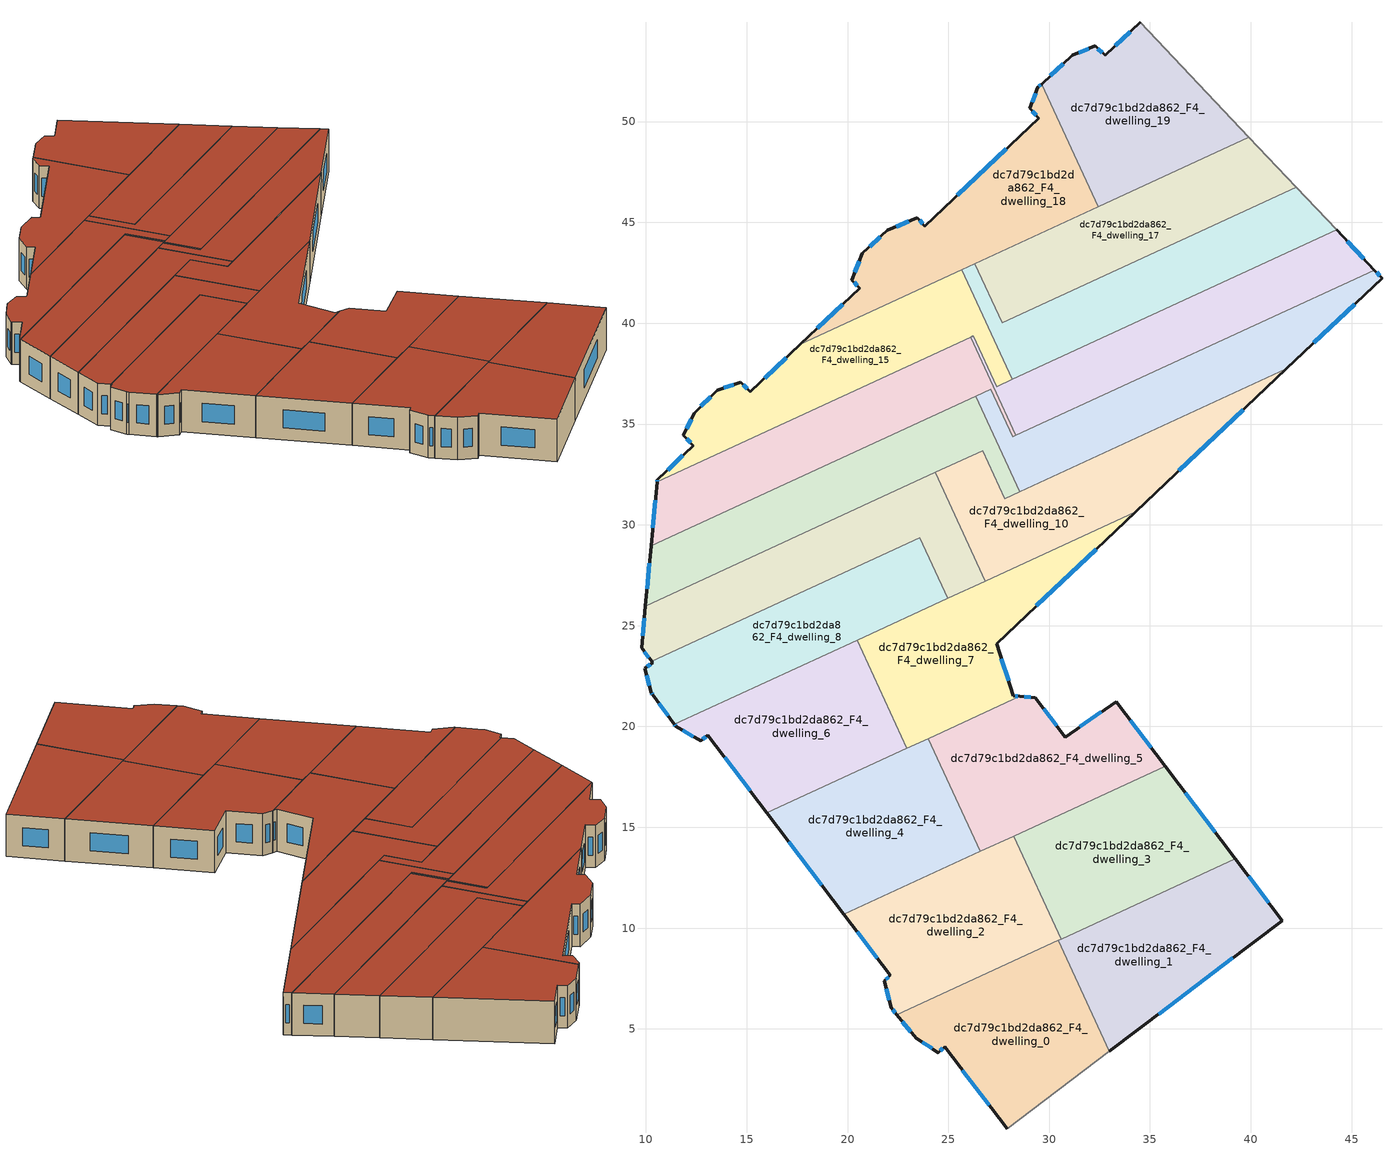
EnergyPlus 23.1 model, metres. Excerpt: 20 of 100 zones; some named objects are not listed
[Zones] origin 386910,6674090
dc7d79c1bd2da862_F4_dwelling_0
 floor to dc7d79c1bd2da862_F3_dwelling_0 (EU_floor_Construction): 30.45,9.39 32.98,3.88 27.91,0.04 24.82,4.12 24.51,3.83 23.4,4.53 22.45,5.7 z12
 wall outside (EU_wall_Construction): 22.45,5.7 23.4,4.53 24.51,3.83 24.82,4.12 27.91,0.04 z12:15
 wall to dc7d79c1bd2da862_F4_dwelling_1 (EU_wall_Construction): 32.98,3.88 30.45,9.39 z12:15
 wall adiabatic (EU_wall_Construction): 27.91,0.04 32.98,3.88 z12:15
 wall to dc7d79c1bd2da862_F4_dwelling_2 (EU_wall_Construction): 30.45,9.39 22.45,5.7 z12:15
 window (EU_Window_Construction): 24.6,3.91 24.73,4.04 / 23.72,4.33 24.19,4.03 / 22.72,5.37 23.13,4.87 / 25.7,2.95 27.03,1.21 z12.86:14.14
 roof outside (EU_roof_Construction): 32.98,3.88 30.45,9.39 22.45,5.7 23.4,4.53 24.51,3.83 24.82,4.12 27.91,0.04 z15
dc7d79c1bd2da862_F4_dwelling_1
 floor to dc7d79c1bd2da862_F3_dwelling_1 (EU_floor_Construction): 39.24,13.44 41.57,10.38 32.98,3.88 30.45,9.39 z12
 wall outside (EU_wall_Construction): 32.98,3.88 41.57,10.38 39.24,13.44 z12:15
 wall to dc7d79c1bd2da862_F4_dwelling_3 (EU_wall_Construction): 39.24,13.44 30.6,9.46 z12:15
 wall to dc7d79c1bd2da862_F4_dwelling_2 (EU_wall_Construction): 30.6,9.45 30.45,9.39 z12:15
 window (EU_Window_Construction): 35.44,5.74 39.11,8.52 / 40.9,11.25 39.9,12.56 z12.86:14.14
 roof outside (EU_roof_Construction): 41.57,10.38 39.24,13.44 30.45,9.39 32.98,3.88 z15
dc7d79c1bd2da862_F4_dwelling_10
 floor to dc7d79c1bd2da862_F3_dwelling_10 (EU_floor_Construction): 41.76,37.73 34.3,30.65 26.84,27.21 24.35,32.6 26.7,33.68 27.8,31.3 z12
 wall outside (EU_wall_Construction): 34.3,30.65 41.76,37.73 z12:15
 wall to dc7d79c1bd2da862_F4_dwelling_9 (EU_wall_Construction): 24.35,32.6 26.84,27.21 z12:15
 wall to dc7d79c1bd2da862_F4_dwelling_11 (EU_wall_Construction): 28.54,31.64 27.8,31.3 26.7,33.68 24.35,32.6 z12:15
 wall to dc7d79c1bd2da862_F4_dwelling_7 (EU_wall_Construction): 26.84,27.21 34.3,30.65 z12:15
 wall to dc7d79c1bd2da862_F4_dwelling_12 (EU_wall_Construction): 41.76,37.73 28.54,31.64 z12:15
 window (EU_Window_Construction): 36.43,32.68 39.63,35.71 z12.86:14.14
 roof outside (EU_roof_Construction): 34.3,30.65 41.76,37.73 27.8,31.3 26.7,33.68 24.35,32.6 26.84,27.21 z15
dc7d79c1bd2da862_F4_dwelling_11
 floor to dc7d79c1bd2da862_F3_dwelling_11 (EU_floor_Construction): 26.36,36.38 28.54,31.64 27.8,31.3 26.7,33.68 9.98,25.97 10.26,28.95 z12
 wall outside (EU_wall_Construction): 10.26,28.95 9.98,25.97 z12:15
 wall to dc7d79c1bd2da862_F4_dwelling_12 (EU_wall_Construction): 28.54,31.64 26.36,36.38 z12:15
 wall to dc7d79c1bd2da862_F4_dwelling_13 (EU_wall_Construction): 26.36,36.38 10.26,28.95 z12:15
 wall to dc7d79c1bd2da862_F4_dwelling_9 (EU_wall_Construction): 9.98,25.97 24.35,32.6 z12:15
 window (EU_Window_Construction): 10.18,28.1 10.06,26.82 z12.86:14.14
 roof outside (EU_roof_Construction): 27.8,31.3 28.54,31.64 26.36,36.38 10.26,28.95 9.98,25.97 26.7,33.68 z15
dc7d79c1bd2da862_F4_dwelling_12
 floor to dc7d79c1bd2da862_F3_dwelling_12 (EU_floor_Construction): 46.13,42.64 46.51,42.24 41.76,37.73 28.54,31.64 26.36,36.38 27.11,36.72 28.2,34.37 z12
 wall outside (EU_wall_Construction): 41.76,37.73 46.51,42.24 46.13,42.64 z12:15
 wall to dc7d79c1bd2da862_F4_dwelling_13 (EU_wall_Construction): 28.35,34.44 28.2,34.37 27.11,36.72 26.36,36.38 z12:15
 wall to dc7d79c1bd2da862_F4_dwelling_14 (EU_wall_Construction): 46.13,42.64 28.35,34.44 z12:15
 window (EU_Window_Construction): 46.4,42.35 46.24,42.52 / 43.12,39.02 45.15,40.95 z12.86:14.14
 roof outside (EU_roof_Construction): 41.76,37.73 46.51,42.24 46.13,42.64 28.2,34.37 27.11,36.72 26.36,36.38 28.54,31.64 z15
dc7d79c1bd2da862_F4_dwelling_13
 floor to dc7d79c1bd2da862_F3_dwelling_13 (EU_floor_Construction): 26.1,39.3 28.35,34.44 28.2,34.37 27.11,36.72 10.26,28.95 10.55,32.14 z12
 wall outside (EU_wall_Construction): 10.55,32.14 10.26,28.95 z12:15
 wall to dc7d79c1bd2da862_F4_dwelling_14 (EU_wall_Construction): 28.35,34.44 26.1,39.3 z12:15
 wall to dc7d79c1bd2da862_F4_dwelling_15 (EU_wall_Construction): 26.1,39.3 10.55,32.14 z12:15
 window (EU_Window_Construction): 10.47,31.23 10.34,29.86 z12.86:14.14
 roof outside (EU_roof_Construction): 28.2,34.37 28.35,34.44 26.1,39.3 10.55,32.14 10.26,28.95 27.11,36.72 z15
dc7d79c1bd2da862_F4_dwelling_14
 floor to dc7d79c1bd2da862_F3_dwelling_14 (EU_floor_Construction): 44.25,44.62 46.13,42.64 28.35,34.44 26.1,39.3 26.25,39.37 27.41,36.86 z12
 wall outside (EU_wall_Construction): 46.13,42.64 44.25,44.62 z12:15
 wall to dc7d79c1bd2da862_F4_dwelling_15 (EU_wall_Construction): 28.17,37.21 27.41,36.86 26.25,39.37 26.11,39.31 z12:15
 wall to dc7d79c1bd2da862_F4_dwelling_16 (EU_wall_Construction): 44.25,44.62 28.17,37.21 z12:15
 window (EU_Window_Construction): 45.59,43.2 44.79,44.06 z12.86:14.14
 roof outside (EU_roof_Construction): 46.13,42.64 44.25,44.62 27.41,36.86 26.25,39.37 26.1,39.3 28.35,34.44 z15
dc7d79c1bd2da862_F4_dwelling_15
 floor to dc7d79c1bd2da862_F3_dwelling_15 (EU_floor_Construction): 25.66,42.65 28.17,37.21 27.41,36.86 26.25,39.37 10.55,32.14 10.56,32.24 12.35,33.93 11.89,34.42 11.86,34.44 12.4,35.54 13.54,36.68 14.69,37.07 15.17,36.6 17.66,38.97 z12
 wall outside (EU_wall_Construction): 17.66,38.97 15.17,36.6 14.69,37.07 13.54,36.68 12.4,35.54 11.86,34.44 11.89,34.42 12.35,33.93 10.56,32.24 10.55,32.14 z12:15
 wall to dc7d79c1bd2da862_F4_dwelling_16 (EU_wall_Construction): 28.17,37.21 25.66,42.65 z12:15
 wall to dc7d79c1bd2da862_F4_dwelling_18 (EU_wall_Construction): 25.66,42.65 17.66,38.97 z12:15
 window (EU_Window_Construction): 10.56,32.21 10.56,32.17 / 11.84,33.45 11.07,32.72 / 12.02,34.28 12.22,34.07 / 12.25,35.23 12.02,34.76 / 13.22,36.36 12.73,35.87 / 14.36,36.96 13.87,36.79 / 15.04,36.74 14.83,36.94 / 16.95,38.29 15.88,37.28 z12.86:14.14
 roof outside (EU_roof_Construction): 27.41,36.86 28.17,37.21 25.66,42.65 17.66,38.97 15.17,36.6 14.69,37.07 13.54,36.68 12.4,35.54 11.86,34.44 11.89,34.42 12.35,33.93 10.56,32.24 10.55,32.14 26.25,39.37 z15
dc7d79c1bd2da862_F4_dwelling_16
 floor to dc7d79c1bd2da862_F3_dwelling_16 (EU_floor_Construction): 42.25,46.75 44.25,44.62 28.17,37.21 25.66,42.65 26.32,42.96 27.67,40.03 z12
 wall to dc7d79c1bd2da862_F4_dwelling_17 (EU_wall_Construction): 42.25,46.75 27.67,40.03 26.32,42.96 z12:15
 wall adiabatic (EU_wall_Construction): 44.25,44.62 42.25,46.75 z12:15
 wall to dc7d79c1bd2da862_F4_dwelling_18 (EU_wall_Construction): 26.32,42.96 25.66,42.65 z12:15
 roof outside (EU_roof_Construction): 44.25,44.62 42.25,46.75 27.67,40.03 26.32,42.96 25.66,42.65 28.17,37.21 z15
dc7d79c1bd2da862_F4_dwelling_17
 floor to dc7d79c1bd2da862_F3_dwelling_17 (EU_floor_Construction): 39.91,49.22 42.25,46.75 27.67,40.03 26.32,42.96 z12
 wall adiabatic (EU_wall_Construction): 42.25,46.75 39.91,49.22 z12:15
 wall to dc7d79c1bd2da862_F4_dwelling_19 (EU_wall_Construction): 39.91,49.22 32.43,45.77 z12:15
 wall to dc7d79c1bd2da862_F4_dwelling_18 (EU_wall_Construction): 32.43,45.77 26.32,42.96 z12:15
 roof outside (EU_roof_Construction): 42.25,46.75 39.91,49.22 26.32,42.96 27.67,40.03 z15
dc7d79c1bd2da862_F4_dwelling_18
 floor to dc7d79c1bd2da862_F3_dwelling_18 (EU_floor_Construction): 29.62,51.86 32.43,45.77 17.66,38.97 20.59,41.75 20.22,42.14 20.74,43.46 21.98,44.62 23.47,45.23 23.83,44.82 29.49,50.18 29.03,50.66 29.44,51.69 z12
 wall outside (EU_wall_Construction): 29.62,51.86 29.44,51.69 29.03,50.66 29.49,50.18 23.83,44.82 23.47,45.23 21.98,44.62 20.74,43.46 20.22,42.14 20.59,41.75 17.66,38.97 z12:15
 wall to dc7d79c1bd2da862_F4_dwelling_19 (EU_wall_Construction): 32.43,45.77 29.62,51.86 z12:15
 window (EU_Window_Construction): 27.88,48.65 25.45,46.35 / 29.16,50.52 29.36,50.32 / 29.33,51.4 29.15,50.96 / 29.57,51.81 29.49,51.74 / 19.76,40.95 18.5,39.76 / 20.33,42.03 20.49,41.86 / 20.59,43.08 20.37,42.52 / 21.63,44.29 21.09,43.79 / 23.04,45.05 22.41,44.79 / 23.73,44.93 23.57,45.11 z12.86:14.14
 roof outside (EU_roof_Construction): 32.43,45.77 29.62,51.86 29.44,51.69 29.03,50.66 29.49,50.18 23.83,44.82 23.47,45.23 21.98,44.62 20.74,43.46 20.22,42.14 20.59,41.75 17.66,38.97 z15
dc7d79c1bd2da862_F4_dwelling_19
 floor to dc7d79c1bd2da862_F3_dwelling_19 (EU_floor_Construction): 34.51,54.93 39.91,49.22 32.43,45.77 29.62,51.86 31.14,53.29 32.28,53.75 32.77,53.29 z12
 wall outside (EU_wall_Construction): 34.51,54.93 32.77,53.29 32.28,53.75 31.14,53.29 29.62,51.86 z12:15
 wall adiabatic (EU_wall_Construction): 39.91,49.22 34.51,54.93 z12:15
 window (EU_Window_Construction): 32.63,53.42 32.42,53.62 / 34.01,54.46 33.27,53.76 / 30.71,52.88 30.06,52.27 / 31.96,53.62 31.46,53.42 z12.86:14.14
 roof outside (EU_roof_Construction): 39.91,49.22 34.51,54.93 32.77,53.29 32.28,53.75 31.14,53.29 29.62,51.86 32.43,45.77 z15
dc7d79c1bd2da862_F4_dwelling_2
 floor to dc7d79c1bd2da862_F3_dwelling_2 (EU_floor_Construction): 28.24,14.57 30.6,9.46 22.45,5.7 22.17,6.04 21.82,7.39 22.13,7.65 19.82,10.69 z12
 wall outside (EU_wall_Construction): 19.82,10.69 22.13,7.65 21.82,7.39 22.17,6.04 22.45,5.7 z12:15
 wall to dc7d79c1bd2da862_F4_dwelling_3 (EU_wall_Construction): 30.6,9.46 28.24,14.57 z12:15
 wall to dc7d79c1bd2da862_F4_dwelling_4 (EU_wall_Construction): 26.58,13.8 19.82,10.69 z12:15
 wall to dc7d79c1bd2da862_F4_dwelling_5 (EU_wall_Construction): 28.24,14.57 26.58,13.8 z12:15
 window (EU_Window_Construction): 22.04,7.57 21.91,7.46 / 20.48,9.82 21.47,8.52 / 22.25,5.95 22.37,5.8 / 21.92,7 22.07,6.43 z12.86:14.14
 roof outside (EU_roof_Construction): 30.6,9.46 28.24,14.57 19.82,10.69 22.13,7.65 21.82,7.39 22.17,6.04 22.45,5.7 z15
dc7d79c1bd2da862_F4_dwelling_3
 floor to dc7d79c1bd2da862_F3_dwelling_3 (EU_floor_Construction): 35.75,18.03 39.24,13.44 30.6,9.46 28.24,14.57 z12
 wall outside (EU_wall_Construction): 39.24,13.44 35.75,18.03 z12:15
 wall to dc7d79c1bd2da862_F4_dwelling_5 (EU_wall_Construction): 35.75,18.03 28.24,14.57 z12:15
 window (EU_Window_Construction): 38.24,14.75 36.75,16.72 z12.86:14.14
 roof outside (EU_roof_Construction): 39.24,13.44 35.75,18.03 28.24,14.57 30.6,9.46 z15
dc7d79c1bd2da862_F4_dwelling_4
 floor to dc7d79c1bd2da862_F3_dwelling_4 (EU_floor_Construction): 24,19.39 26.58,13.8 19.82,10.69 16.01,15.71 z12
 wall outside (EU_wall_Construction): 16.01,15.71 19.82,10.69 z12:15
 wall to dc7d79c1bd2da862_F4_dwelling_5 (EU_wall_Construction): 26.58,13.8 24,19.39 z12:15
 wall to dc7d79c1bd2da862_F4_dwelling_6 (EU_wall_Construction): 22.95,18.91 16.01,15.71 z12:15
 wall to dc7d79c1bd2da862_F4_dwelling_7 (EU_wall_Construction): 24,19.39 22.95,18.91 z12:15
 window (EU_Window_Construction): 17.1,14.28 18.73,12.12 z12.86:14.14
 roof outside (EU_roof_Construction): 26.58,13.8 24,19.39 16.01,15.71 19.82,10.69 z15
dc7d79c1bd2da862_F4_dwelling_5
 floor to dc7d79c1bd2da862_F3_dwelling_5 (EU_floor_Construction): 33.32,21.22 35.75,18.03 26.58,13.8 24,19.39 28.55,21.49 29.32,21.42 30.79,19.48 z12
 wall outside (EU_wall_Construction): 35.75,18.03 33.32,21.22 30.79,19.48 29.32,21.42 28.55,21.49 z12:15
 wall to dc7d79c1bd2da862_F4_dwelling_7 (EU_wall_Construction): 28.55,21.49 24,19.39 z12:15
 window (EU_Window_Construction): 30.37,20.03 29.74,20.87 / 32.59,20.72 31.51,19.98 / 35.05,18.94 34.01,20.31 / 29.1,21.44 28.77,21.47 z12.86:14.14
 roof outside (EU_roof_Construction): 35.75,18.03 33.32,21.22 30.79,19.48 29.32,21.42 28.55,21.49 24,19.39 26.58,13.8 z15
dc7d79c1bd2da862_F4_dwelling_6
 floor to dc7d79c1bd2da862_F3_dwelling_6 (EU_floor_Construction): 20.47,24.28 22.95,18.91 16.01,15.71 13.07,19.58 12.71,19.29 11.49,20.01 11.42,20.11 z12
 wall outside (EU_wall_Construction): 11.42,20.11 11.49,20.01 12.71,19.29 13.07,19.58 16.01,15.71 z12:15
 wall to dc7d79c1bd2da862_F4_dwelling_7 (EU_wall_Construction): 22.95,18.91 20.47,24.28 z12:15
 wall to dc7d79c1bd2da862_F4_dwelling_8 (EU_wall_Construction): 20.47,24.28 11.42,20.11 z12:15
 window (EU_Window_Construction): 13.91,18.47 15.17,16.82 / 12.81,19.38 12.97,19.5 / 11.84,19.81 12.36,19.5 / 11.44,20.08 11.47,20.04 z12.86:14.14
 roof outside (EU_roof_Construction): 22.95,18.91 20.47,24.28 11.42,20.11 11.49,20.01 12.71,19.29 13.07,19.58 16.01,15.71 z15
dc7d79c1bd2da862_F4_dwelling_7
 floor to dc7d79c1bd2da862_F3_dwelling_7 (EU_floor_Construction): 34.3,30.65 27.4,24.11 28.22,21.52 28.55,21.49 22.95,18.91 20.47,24.28 z12
 wall outside (EU_wall_Construction): 28.55,21.49 28.22,21.52 27.4,24.11 34.3,30.65 z12:15
 wall to dc7d79c1bd2da862_F4_dwelling_9 (EU_wall_Construction): 26.84,27.21 24.98,26.36 z12:15
 wall to dc7d79c1bd2da862_F4_dwelling_8 (EU_wall_Construction): 24.98,26.36 20.47,24.28 z12:15
 window (EU_Window_Construction): 27.98,22.26 27.64,23.37 / 28.45,21.5 28.31,21.51 / 29.37,25.98 32.33,28.78 z12.86:14.14
 roof outside (EU_roof_Construction): 28.55,21.49 28.22,21.52 27.4,24.11 34.3,30.65 20.47,24.28 22.95,18.91 z15
dc7d79c1bd2da862_F4_dwelling_8
 floor to dc7d79c1bd2da862_F3_dwelling_8 (EU_floor_Construction): 23.59,29.36 24.98,26.36 11.42,20.11 10.34,21.58 10.26,21.68 9.95,22.88 10.34,23.17 10.29,23.23 z12
 wall outside (EU_wall_Construction): 10.29,23.23 10.34,23.17 9.95,22.88 10.26,21.68 10.34,21.58 11.42,20.11 z12:15
 wall to dc7d79c1bd2da862_F4_dwelling_9 (EU_wall_Construction): 24.98,26.36 23.59,29.36 10.29,23.23 z12:15
 window (EU_Window_Construction): 10.65,21.16 11.11,20.53 / 10.28,21.65 10.32,21.6 / 10.04,22.54 10.17,22.02 / 10.23,23.09 10.06,22.96 z12.86:14.14
 roof outside (EU_roof_Construction): 24.98,26.36 23.59,29.36 10.29,23.23 10.34,23.17 9.95,22.88 10.26,21.68 10.34,21.58 11.42,20.11 z15
dc7d79c1bd2da862_F4_dwelling_9
 floor to dc7d79c1bd2da862_F3_dwelling_9 (EU_floor_Construction): 24.35,32.6 26.84,27.21 24.98,26.36 23.59,29.36 10.29,23.23 9.78,23.9 9.98,25.97 z12
 wall outside (EU_wall_Construction): 9.98,25.97 9.78,23.9 10.29,23.23 z12:15
 window (EU_Window_Construction): 9.93,23.71 10.15,23.42 / 9.92,25.38 9.84,24.49 z12.86:14.14
 roof outside (EU_roof_Construction): 24.98,26.36 26.84,27.21 24.35,32.6 9.98,25.97 9.78,23.9 10.29,23.23 23.59,29.36 z15
[Building]
EU S2 Campaign: North Axis=0; Terrain=City; Solar Distribution=FullExterior
[Site:Location]
Helsinki-Vantaa.AP: Latitude=60.317; Longitude=24.963; Time Zone=2; Elevation=54.6
[SizingPeriod:WeatherFileDays]
AnnualSizingPeriod: Begin Month=1; Begin Day of Month=1; End Month=12; End Day of Month=31; Day of Week for Start Day=Monday; Use Weather File Daylight Saving Period=No; Use Weather File Rain and Snow Indicators=No
[MATERIAL]
EU_InternalMass_Material: Roughness=MediumRough; Thickness=0.1; Conductivity=1; Density=1800; Specific Heat=900; Thermal Absorptance=0.9; Solar Absorptance=0.7; Visible Absorptance=0.7
[MATERIAL:NOMASS] Roughness=MediumRough; Thermal Absorptance=0.9; Solar Absorptance=0.7; Visible Absorptance=0.7
Name | Thermal Resistance
EU_wall_NoMass | 1.10183
EU_roof_NoMass; EU_floor_NoMass | 1.70606
[WINDOWMATERIAL:SIMPLEGLAZINGSYSTEM]
EU_Window_SimpleGlazing: UFactor=3.11035; Solar Heat Gain Coefficient=0.8; Visible Transmittance=0.8
[CONSTRUCTION]
EU_wall_Construction: EU_wall_NoMass
EU_roof_Construction: EU_roof_NoMass
EU_floor_Construction: EU_floor_NoMass
EU_Window_Construction: EU_Window_SimpleGlazing
EU_InternalMass_Construction: EU_InternalMass_Material
[ZONE] Type=1; Multiplier=1; Ceiling Height=autocalculate; Floor Area=autocalculate; Part of Total Floor Area=Yes
Name | Volume
dc7d79c1bd2da862_F4_dwelling_0 | 150.114
dc7d79c1bd2da862_F4_dwelling_1; dc7d79c1bd2da862_F4_dwelling_17 | 150.111
dc7d79c1bd2da862_F4_dwelling_10 | 150.122
dc7d79c1bd2da862_F4_dwelling_11 | 150.123
dc7d79c1bd2da862_F4_dwelling_12; dc7d79c1bd2da862_F4_dwelling_13 | 150.102
dc7d79c1bd2da862_F4_dwelling_14 | 150.091
dc7d79c1bd2da862_F4_dwelling_15; dc7d79c1bd2da862_F4_dwelling_6 | 150.089
dc7d79c1bd2da862_F4_dwelling_16 | 150.106
dc7d79c1bd2da862_F4_dwelling_18 | 150.105
dc7d79c1bd2da862_F4_dwelling_19; dc7d79c1bd2da862_F4_dwelling_7 | 150.094
dc7d79c1bd2da862_F4_dwelling_2; dc7d79c1bd2da862_F4_dwelling_3 | 150.1
dc7d79c1bd2da862_F4_dwelling_4 | 150.09
dc7d79c1bd2da862_F4_dwelling_5 | 150.098
dc7d79c1bd2da862_F4_dwelling_8 | 150.116
dc7d79c1bd2da862_F4_dwelling_9 | 150.109
[INTERNALMASS] Construction=EU_InternalMass_Construction
Name | Zone or ZoneList | Surface Area
dc7d79c1bd2da862_F4_dwelling_0_EU_InternalMass | dc7d79c1bd2da862_F4_dwelling_0 | 50.0389
dc7d79c1bd2da862_F4_dwelling_1_EU_InternalMass | dc7d79c1bd2da862_F4_dwelling_1 | 50.0379
dc7d79c1bd2da862_F4_dwelling_2_EU_InternalMass | dc7d79c1bd2da862_F4_dwelling_2 | 50.0338
dc7d79c1bd2da862_F4_dwelling_3_EU_InternalMass | dc7d79c1bd2da862_F4_dwelling_3 | 50.032
dc7d79c1bd2da862_F4_dwelling_4_EU_InternalMass | dc7d79c1bd2da862_F4_dwelling_4 | 50.0313
dc7d79c1bd2da862_F4_dwelling_5_EU_InternalMass | dc7d79c1bd2da862_F4_dwelling_5 | 50.0334
dc7d79c1bd2da862_F4_dwelling_6_EU_InternalMass | dc7d79c1bd2da862_F4_dwelling_6 | 50.0316
dc7d79c1bd2da862_F4_dwelling_7_EU_InternalMass | dc7d79c1bd2da862_F4_dwelling_7 | 50.0327
dc7d79c1bd2da862_F4_dwelling_8_EU_InternalMass | dc7d79c1bd2da862_F4_dwelling_8 | 50.039
dc7d79c1bd2da862_F4_dwelling_9_EU_InternalMass | dc7d79c1bd2da862_F4_dwelling_9 | 50.0365
dc7d79c1bd2da862_F4_dwelling_10_EU_InternalMass | dc7d79c1bd2da862_F4_dwelling_10 | 50.0425
dc7d79c1bd2da862_F4_dwelling_11_EU_InternalMass | dc7d79c1bd2da862_F4_dwelling_11 | 50.0416
dc7d79c1bd2da862_F4_dwelling_12_EU_InternalMass | dc7d79c1bd2da862_F4_dwelling_12 | 50.0332
dc7d79c1bd2da862_F4_dwelling_13_EU_InternalMass | dc7d79c1bd2da862_F4_dwelling_13 | 50.0348
dc7d79c1bd2da862_F4_dwelling_14_EU_InternalMass | dc7d79c1bd2da862_F4_dwelling_14 | 50.0298
dc7d79c1bd2da862_F4_dwelling_15_EU_InternalMass | dc7d79c1bd2da862_F4_dwelling_15 | 50.0297
dc7d79c1bd2da862_F4_dwelling_16_EU_InternalMass | dc7d79c1bd2da862_F4_dwelling_16 | 50.0357
dc7d79c1bd2da862_F4_dwelling_17_EU_InternalMass | dc7d79c1bd2da862_F4_dwelling_17 | 50.0366
dc7d79c1bd2da862_F4_dwelling_18_EU_InternalMass | dc7d79c1bd2da862_F4_dwelling_18 | 50.0342
dc7d79c1bd2da862_F4_dwelling_19_EU_InternalMass | dc7d79c1bd2da862_F4_dwelling_19 | 50.0302
[OTHEREQUIPMENT] Fuel Type=Electricity; Design Level Calculation Method=Watts/Area; Power per Zone Floor Area=1; Fraction Latent=0; Fraction Radiant=0; Fraction Lost=0; Carbon Dioxide Generation Rate=0; EndUse Subcategory=EU_Step8_InternalGains
Name | Zone or ZoneList or Space or SpaceList | Schedule
EU_Step8_InternalGain_dc7d79c1bd2da862_F4_dwelling_0_f000 | dc7d79c1bd2da862_F4_dwelling_0 | EU_Step8_GainSchedule_dc7d79c1bd2da862_F4_dwelling_0_f000
EU_Step8_InternalGain_dc7d79c1bd2da862_F4_dwelling_1_f000 | dc7d79c1bd2da862_F4_dwelling_1 | EU_Step8_GainSchedule_dc7d79c1bd2da862_F4_dwelling_1_f000
EU_Step8_InternalGain_dc7d79c1bd2da862_F4_dwelling_2_f000 | dc7d79c1bd2da862_F4_dwelling_2 | EU_Step8_GainSchedule_dc7d79c1bd2da862_F4_dwelling_2_f000
EU_Step8_InternalGain_dc7d79c1bd2da862_F4_dwelling_3_f000 | dc7d79c1bd2da862_F4_dwelling_3 | EU_Step8_GainSchedule_dc7d79c1bd2da862_F4_dwelling_3_f000
EU_Step8_InternalGain_dc7d79c1bd2da862_F4_dwelling_4_f000 | dc7d79c1bd2da862_F4_dwelling_4 | EU_Step8_GainSchedule_dc7d79c1bd2da862_F4_dwelling_4_f000
EU_Step8_InternalGain_dc7d79c1bd2da862_F4_dwelling_5_f000 | dc7d79c1bd2da862_F4_dwelling_5 | EU_Step8_GainSchedule_dc7d79c1bd2da862_F4_dwelling_5_f000
EU_Step8_InternalGain_dc7d79c1bd2da862_F4_dwelling_6_f000 | dc7d79c1bd2da862_F4_dwelling_6 | EU_Step8_GainSchedule_dc7d79c1bd2da862_F4_dwelling_6_f000
EU_Step8_InternalGain_dc7d79c1bd2da862_F4_dwelling_7_f000 | dc7d79c1bd2da862_F4_dwelling_7 | EU_Step8_GainSchedule_dc7d79c1bd2da862_F4_dwelling_7_f000
EU_Step8_InternalGain_dc7d79c1bd2da862_F4_dwelling_8_f000 | dc7d79c1bd2da862_F4_dwelling_8 | EU_Step8_GainSchedule_dc7d79c1bd2da862_F4_dwelling_8_f000
EU_Step8_InternalGain_dc7d79c1bd2da862_F4_dwelling_9_f000 | dc7d79c1bd2da862_F4_dwelling_9 | EU_Step8_GainSchedule_dc7d79c1bd2da862_F4_dwelling_9_f000
EU_Step8_InternalGain_dc7d79c1bd2da862_F4_dwelling_10_f000 | dc7d79c1bd2da862_F4_dwelling_10 | EU_Step8_GainSchedule_dc7d79c1bd2da862_F4_dwelling_10_f000
EU_Step8_InternalGain_dc7d79c1bd2da862_F4_dwelling_11_f000 | dc7d79c1bd2da862_F4_dwelling_11 | EU_Step8_GainSchedule_dc7d79c1bd2da862_F4_dwelling_11_f000
EU_Step8_InternalGain_dc7d79c1bd2da862_F4_dwelling_12_f000 | dc7d79c1bd2da862_F4_dwelling_12 | EU_Step8_GainSchedule_dc7d79c1bd2da862_F4_dwelling_12_f000
EU_Step8_InternalGain_dc7d79c1bd2da862_F4_dwelling_13_f000 | dc7d79c1bd2da862_F4_dwelling_13 | EU_Step8_GainSchedule_dc7d79c1bd2da862_F4_dwelling_13_f000
EU_Step8_InternalGain_dc7d79c1bd2da862_F4_dwelling_14_f000 | dc7d79c1bd2da862_F4_dwelling_14 | EU_Step8_GainSchedule_dc7d79c1bd2da862_F4_dwelling_14_f000
EU_Step8_InternalGain_dc7d79c1bd2da862_F4_dwelling_15_f000 | dc7d79c1bd2da862_F4_dwelling_15 | EU_Step8_GainSchedule_dc7d79c1bd2da862_F4_dwelling_15_f000
EU_Step8_InternalGain_dc7d79c1bd2da862_F4_dwelling_16_f000 | dc7d79c1bd2da862_F4_dwelling_16 | EU_Step8_GainSchedule_dc7d79c1bd2da862_F4_dwelling_16_f000
EU_Step8_InternalGain_dc7d79c1bd2da862_F4_dwelling_17_f000 | dc7d79c1bd2da862_F4_dwelling_17 | EU_Step8_GainSchedule_dc7d79c1bd2da862_F4_dwelling_17_f000
EU_Step8_InternalGain_dc7d79c1bd2da862_F4_dwelling_18_f000 | dc7d79c1bd2da862_F4_dwelling_18 | EU_Step8_GainSchedule_dc7d79c1bd2da862_F4_dwelling_18_f000
EU_Step8_InternalGain_dc7d79c1bd2da862_F4_dwelling_19_f000 | dc7d79c1bd2da862_F4_dwelling_19 | EU_Step8_GainSchedule_dc7d79c1bd2da862_F4_dwelling_19_f000
[ZONEVENTILATION:DESIGNFLOWRATE] Schedule=EU_AlwaysOn; Design Flow Rate Calculation Method=AirChanges/Hour; Air Changes per Hour=0.756316; Ventilation Type=Natural; Fan Pressure Rise=0; Fan Total Efficiency=1; Constant Term Coefficient=1; Temperature Term Coefficient=0; Velocity Term Coefficient=0; Velocity Squared Term Coefficient=0; Minimum Indoor Temperature=-100; Maximum Indoor Temperature=100; Delta Temperature=-100; Minimum Outdoor Temperature=-100; Maximum Outdoor Temperature=100; Maximum Wind Speed=40
Name | Zone or ZoneList or Space or SpaceList
EU_ConstantAir_dc7d79c1bd2da862_F4_dwelling_0 | dc7d79c1bd2da862_F4_dwelling_0
EU_ConstantAir_dc7d79c1bd2da862_F4_dwelling_1 | dc7d79c1bd2da862_F4_dwelling_1
EU_ConstantAir_dc7d79c1bd2da862_F4_dwelling_2 | dc7d79c1bd2da862_F4_dwelling_2
EU_ConstantAir_dc7d79c1bd2da862_F4_dwelling_3 | dc7d79c1bd2da862_F4_dwelling_3
EU_ConstantAir_dc7d79c1bd2da862_F4_dwelling_4 | dc7d79c1bd2da862_F4_dwelling_4
EU_ConstantAir_dc7d79c1bd2da862_F4_dwelling_5 | dc7d79c1bd2da862_F4_dwelling_5
EU_ConstantAir_dc7d79c1bd2da862_F4_dwelling_6 | dc7d79c1bd2da862_F4_dwelling_6
EU_ConstantAir_dc7d79c1bd2da862_F4_dwelling_7 | dc7d79c1bd2da862_F4_dwelling_7
EU_ConstantAir_dc7d79c1bd2da862_F4_dwelling_8 | dc7d79c1bd2da862_F4_dwelling_8
EU_ConstantAir_dc7d79c1bd2da862_F4_dwelling_9 | dc7d79c1bd2da862_F4_dwelling_9
EU_ConstantAir_dc7d79c1bd2da862_F4_dwelling_10 | dc7d79c1bd2da862_F4_dwelling_10
EU_ConstantAir_dc7d79c1bd2da862_F4_dwelling_11 | dc7d79c1bd2da862_F4_dwelling_11
EU_ConstantAir_dc7d79c1bd2da862_F4_dwelling_12 | dc7d79c1bd2da862_F4_dwelling_12
EU_ConstantAir_dc7d79c1bd2da862_F4_dwelling_13 | dc7d79c1bd2da862_F4_dwelling_13
EU_ConstantAir_dc7d79c1bd2da862_F4_dwelling_14 | dc7d79c1bd2da862_F4_dwelling_14
EU_ConstantAir_dc7d79c1bd2da862_F4_dwelling_15 | dc7d79c1bd2da862_F4_dwelling_15
EU_ConstantAir_dc7d79c1bd2da862_F4_dwelling_16 | dc7d79c1bd2da862_F4_dwelling_16
EU_ConstantAir_dc7d79c1bd2da862_F4_dwelling_17 | dc7d79c1bd2da862_F4_dwelling_17
EU_ConstantAir_dc7d79c1bd2da862_F4_dwelling_18 | dc7d79c1bd2da862_F4_dwelling_18
EU_ConstantAir_dc7d79c1bd2da862_F4_dwelling_19 | dc7d79c1bd2da862_F4_dwelling_19
[HVACTEMPLATE:ZONE:IDEALLOADSAIRSYSTEM] System Availability Schedule=EU_AlwaysOn; Maximum Heating Supply Air Temperature=50; Minimum Cooling Supply Air Temperature=13; Maximum Heating Supply Air Humidity Ratio=0.0156; Minimum Cooling Supply Air Humidity Ratio=0.0077; Heating Limit=NoLimit; Cooling Limit=NoLimit; Heating Availability Schedule=EU_AlwaysOn; Cooling Availability Schedule=EU_CoolingOff; Dehumidification Control Type=ConstantSensibleHeatRatio; Cooling Sensible Heat Ratio=0.7; Dehumidification Setpoint=60; Humidification Control Type=None; Humidification Setpoint=30; Outdoor Air Method=None; Outdoor Air Flow Rate per Person=0.00944; Outdoor Air Flow Rate per Zone Floor Area=0; Outdoor Air Flow Rate per Zone=0; Demand Controlled Ventilation Type=None; Outdoor Air Economizer Type=NoEconomizer; Heat Recovery Type=None; Sensible Heat Recovery Effectiveness=0.7; Latent Heat Recovery Effectiveness=0.65
Name | Template Thermostat
dc7d79c1bd2da862_F4_dwelling_0 | EU_HeatOnly_dc7d79c1bd2da862_F4_dwelling_0
dc7d79c1bd2da862_F4_dwelling_1 | EU_HeatOnly_dc7d79c1bd2da862_F4_dwelling_1
dc7d79c1bd2da862_F4_dwelling_2 | EU_HeatOnly_dc7d79c1bd2da862_F4_dwelling_2
dc7d79c1bd2da862_F4_dwelling_3 | EU_HeatOnly_dc7d79c1bd2da862_F4_dwelling_3
dc7d79c1bd2da862_F4_dwelling_4 | EU_HeatOnly_dc7d79c1bd2da862_F4_dwelling_4
dc7d79c1bd2da862_F4_dwelling_5 | EU_HeatOnly_dc7d79c1bd2da862_F4_dwelling_5
dc7d79c1bd2da862_F4_dwelling_6 | EU_HeatOnly_dc7d79c1bd2da862_F4_dwelling_6
dc7d79c1bd2da862_F4_dwelling_7 | EU_HeatOnly_dc7d79c1bd2da862_F4_dwelling_7
dc7d79c1bd2da862_F4_dwelling_8 | EU_HeatOnly_dc7d79c1bd2da862_F4_dwelling_8
dc7d79c1bd2da862_F4_dwelling_9 | EU_HeatOnly_dc7d79c1bd2da862_F4_dwelling_9
dc7d79c1bd2da862_F4_dwelling_10 | EU_HeatOnly_dc7d79c1bd2da862_F4_dwelling_10
dc7d79c1bd2da862_F4_dwelling_11 | EU_HeatOnly_dc7d79c1bd2da862_F4_dwelling_11
dc7d79c1bd2da862_F4_dwelling_12 | EU_HeatOnly_dc7d79c1bd2da862_F4_dwelling_12
dc7d79c1bd2da862_F4_dwelling_13 | EU_HeatOnly_dc7d79c1bd2da862_F4_dwelling_13
dc7d79c1bd2da862_F4_dwelling_14 | EU_HeatOnly_dc7d79c1bd2da862_F4_dwelling_14
dc7d79c1bd2da862_F4_dwelling_15 | EU_HeatOnly_dc7d79c1bd2da862_F4_dwelling_15
dc7d79c1bd2da862_F4_dwelling_16 | EU_HeatOnly_dc7d79c1bd2da862_F4_dwelling_16
dc7d79c1bd2da862_F4_dwelling_17 | EU_HeatOnly_dc7d79c1bd2da862_F4_dwelling_17
dc7d79c1bd2da862_F4_dwelling_18 | EU_HeatOnly_dc7d79c1bd2da862_F4_dwelling_18
dc7d79c1bd2da862_F4_dwelling_19 | EU_HeatOnly_dc7d79c1bd2da862_F4_dwelling_19
[SIZING:ZONE] Zone Cooling Design Supply Air Temperature Input Method=SupplyAirTemperature; Zone Cooling Design Supply Air Temperature=13; Zone Heating Design Supply Air Temperature Input Method=SupplyAirTemperature; Zone Heating Design Supply Air Temperature=50; Zone Cooling Design Supply Air Humidity Ratio=0.008; Zone Heating Design Supply Air Humidity Ratio=0.008; Cooling Design Air Flow Method=DesignDay; Cooling Design Air Flow Rate=0; Cooling Minimum Air Flow per Zone Floor Area=0.000762; Cooling Minimum Air Flow=0; Cooling Minimum Air Flow Fraction=0.2; Heating Design Air Flow Method=DesignDay; Heating Design Air Flow Rate=0; Heating Maximum Air Flow per Zone Floor Area=0.002032; Heating Maximum Air Flow=0.141576; Heating Maximum Air Flow Fraction=0.3; Account for Dedicated Outdoor Air System=No; Dedicated Outdoor Air System Control Strategy=NeutralSupplyAir; Dedicated Outdoor Air Low Setpoint Temperature for Design=autosize; Dedicated Outdoor Air High Setpoint Temperature for Design=autosize; Zone Load Sizing Method=Sensible Load Only No Latent Load; Zone Latent Cooling Design Supply Air Humidity Ratio Input Method=HumidityRatioDifference; Zone Cooling Design Supply Air Humidity Ratio Difference=0.005; Zone Latent Heating Design Supply Air Humidity Ratio Input Method=HumidityRatioDifference; Zone Humidification Design Supply Air Humidity Ratio Difference=0.005
dc7d79c1bd2da862_F4_dwelling_0; dc7d79c1bd2da862_F4_dwelling_1; dc7d79c1bd2da862_F4_dwelling_2; dc7d79c1bd2da862_F4_dwelling_3; dc7d79c1bd2da862_F4_dwelling_4; dc7d79c1bd2da862_F4_dwelling_5; dc7d79c1bd2da862_F4_dwelling_6; dc7d79c1bd2da862_F4_dwelling_7; dc7d79c1bd2da862_F4_dwelling_8; dc7d79c1bd2da862_F4_dwelling_9; dc7d79c1bd2da862_F4_dwelling_10; dc7d79c1bd2da862_F4_dwelling_11; dc7d79c1bd2da862_F4_dwelling_12; dc7d79c1bd2da862_F4_dwelling_13; dc7d79c1bd2da862_F4_dwelling_14; dc7d79c1bd2da862_F4_dwelling_15; dc7d79c1bd2da862_F4_dwelling_16; dc7d79c1bd2da862_F4_dwelling_17; dc7d79c1bd2da862_F4_dwelling_18; dc7d79c1bd2da862_F4_dwelling_19
[SCHEDULE:CONSTANT]
Name | Hourly Value
EU_AlwaysOn | 1
EU_CoolingOff | 0
[SCHEDULE:FILE] Column Number=1; Rows to Skip at Top=0; Number of Hours of Data=8760; Column Separator=Comma; Interpolate to Timestep=No; Minutes per Item=60; Adjust Schedule for Daylight Savings=Yes
Name | File
EU_Step8_GainSchedule_dc7d79c1bd2da862_F4_dwelling_0_f000 | ../../schedules/dc7d79c1bd2da862/dc7d79c1bd2da862_F4_dwelling_0_f000_gain.csv
EU_Step8_GainSchedule_dc7d79c1bd2da862_F4_dwelling_1_f000 | ../../schedules/dc7d79c1bd2da862/dc7d79c1bd2da862_F4_dwelling_1_f000_gain.csv
EU_Step8_GainSchedule_dc7d79c1bd2da862_F4_dwelling_2_f000 | ../../schedules/dc7d79c1bd2da862/dc7d79c1bd2da862_F4_dwelling_2_f000_gain.csv
EU_Step8_GainSchedule_dc7d79c1bd2da862_F4_dwelling_3_f000 | ../../schedules/dc7d79c1bd2da862/dc7d79c1bd2da862_F4_dwelling_3_f000_gain.csv
EU_Step8_GainSchedule_dc7d79c1bd2da862_F4_dwelling_4_f000 | ../../schedules/dc7d79c1bd2da862/dc7d79c1bd2da862_F4_dwelling_4_f000_gain.csv
EU_Step8_GainSchedule_dc7d79c1bd2da862_F4_dwelling_5_f000 | ../../schedules/dc7d79c1bd2da862/dc7d79c1bd2da862_F4_dwelling_5_f000_gain.csv
EU_Step8_GainSchedule_dc7d79c1bd2da862_F4_dwelling_6_f000 | ../../schedules/dc7d79c1bd2da862/dc7d79c1bd2da862_F4_dwelling_6_f000_gain.csv
EU_Step8_GainSchedule_dc7d79c1bd2da862_F4_dwelling_7_f000 | ../../schedules/dc7d79c1bd2da862/dc7d79c1bd2da862_F4_dwelling_7_f000_gain.csv
EU_Step8_GainSchedule_dc7d79c1bd2da862_F4_dwelling_8_f000 | ../../schedules/dc7d79c1bd2da862/dc7d79c1bd2da862_F4_dwelling_8_f000_gain.csv
EU_Step8_GainSchedule_dc7d79c1bd2da862_F4_dwelling_9_f000 | ../../schedules/dc7d79c1bd2da862/dc7d79c1bd2da862_F4_dwelling_9_f000_gain.csv
EU_Step8_GainSchedule_dc7d79c1bd2da862_F4_dwelling_10_f000 | ../../schedules/dc7d79c1bd2da862/dc7d79c1bd2da862_F4_dwelling_10_f000_gain.csv
EU_Step8_GainSchedule_dc7d79c1bd2da862_F4_dwelling_11_f000 | ../../schedules/dc7d79c1bd2da862/dc7d79c1bd2da862_F4_dwelling_11_f000_gain.csv
EU_Step8_GainSchedule_dc7d79c1bd2da862_F4_dwelling_12_f000 | ../../schedules/dc7d79c1bd2da862/dc7d79c1bd2da862_F4_dwelling_12_f000_gain.csv
EU_Step8_GainSchedule_dc7d79c1bd2da862_F4_dwelling_13_f000 | ../../schedules/dc7d79c1bd2da862/dc7d79c1bd2da862_F4_dwelling_13_f000_gain.csv
EU_Step8_GainSchedule_dc7d79c1bd2da862_F4_dwelling_14_f000 | ../../schedules/dc7d79c1bd2da862/dc7d79c1bd2da862_F4_dwelling_14_f000_gain.csv
EU_Step8_GainSchedule_dc7d79c1bd2da862_F4_dwelling_15_f000 | ../../schedules/dc7d79c1bd2da862/dc7d79c1bd2da862_F4_dwelling_15_f000_gain.csv
EU_Step8_GainSchedule_dc7d79c1bd2da862_F4_dwelling_16_f000 | ../../schedules/dc7d79c1bd2da862/dc7d79c1bd2da862_F4_dwelling_16_f000_gain.csv
EU_Step8_GainSchedule_dc7d79c1bd2da862_F4_dwelling_17_f000 | ../../schedules/dc7d79c1bd2da862/dc7d79c1bd2da862_F4_dwelling_17_f000_gain.csv
EU_Step8_GainSchedule_dc7d79c1bd2da862_F4_dwelling_18_f000 | ../../schedules/dc7d79c1bd2da862/dc7d79c1bd2da862_F4_dwelling_18_f000_gain.csv
EU_Step8_GainSchedule_dc7d79c1bd2da862_F4_dwelling_19_f000 | ../../schedules/dc7d79c1bd2da862/dc7d79c1bd2da862_F4_dwelling_19_f000_gain.csv
